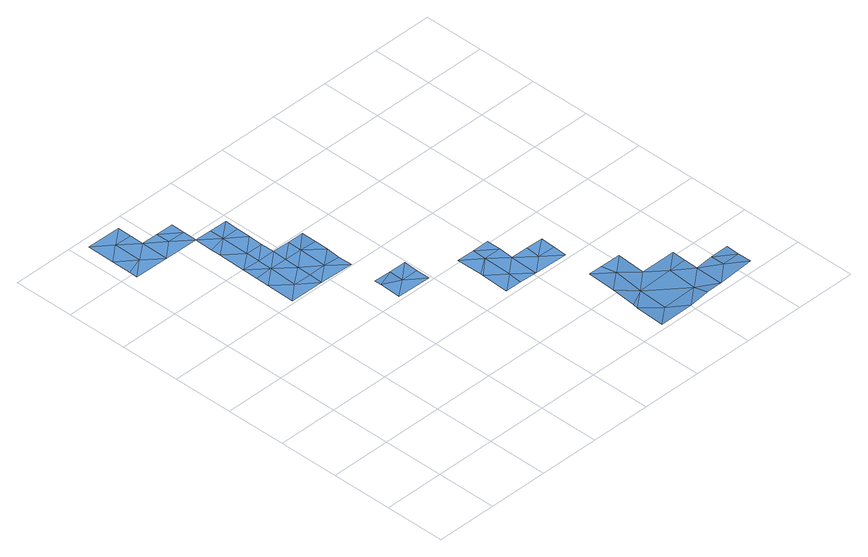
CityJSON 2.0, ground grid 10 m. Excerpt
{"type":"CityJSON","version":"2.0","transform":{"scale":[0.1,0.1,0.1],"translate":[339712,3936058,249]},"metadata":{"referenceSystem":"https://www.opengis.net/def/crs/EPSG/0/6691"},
"CityObjects":{
"waterbody1":{"type":"WaterBody","attributes":{"name":"5","class":"1140","function":"1","WaterBodyRiverFloodingRiskAttribute.description":"3","WaterBodyRiverFloodingRiskAttribute.rankOrg":"2","WaterBodyRiverFloodingRiskAttribute.adminType":"2","WaterBodyRiverFloodingRiskAttribute.scale":"L2"},"geometry":[{"type":"MultiSurface","lod":"1","boundaries":[[[0,1,2]],[[0,3,1]],[[4,3,0]],[[5,6,7]],[[5,8,6]],[[9,8,5]],[[10,9,5]],[[10,5,11]],[[11,5,7]],[[7,12,11]],[[7,13,12]],[[7,14,13]],[[12,2,1]],[[14,7,6]],[[3,11,1]],[[1,11,12]]]}]},
"waterbody2":{"type":"WaterBody","attributes":{"name":"5","class":"1140","function":"1","WaterBodyRiverFloodingRiskAttribute.description":"3","WaterBodyRiverFloodingRiskAttribute.rankOrg":"3","WaterBodyRiverFloodingRiskAttribute.adminType":"2","WaterBodyRiverFloodingRiskAttribute.scale":"L2"},"geometry":[{"type":"MultiSurface","lod":"1","boundaries":[[[15,16,17]],[[18,19,20]],[[21,16,22]],[[21,23,16]],[[17,16,23]],[[18,24,25]],[[15,18,16]],[[20,16,18]],[[24,18,15]],[[19,18,25]],[[16,26,22]],[[26,16,20]]]}]},
"waterbody3":{"type":"WaterBody","attributes":{"name":"5","class":"1140","function":"1","WaterBodyRiverFloodingRiskAttribute.description":"3","WaterBodyRiverFloodingRiskAttribute.rankOrg":"2","WaterBodyRiverFloodingRiskAttribute.adminType":"2","WaterBodyRiverFloodingRiskAttribute.scale":"L2"},"geometry":[{"type":"MultiSurface","lod":"1","boundaries":[[[27,21,22]],[[27,28,29]],[[2,30,31]],[[30,32,31]],[[33,34,31]],[[31,28,33]],[[31,29,28]],[[32,29,31]],[[23,29,32]],[[21,29,23]],[[21,27,29]],[[35,2,31]],[[35,31,34]]]}]},
"waterbody4":{"type":"WaterBody","attributes":{"name":"5","class":"1140","function":"1","WaterBodyRiverFloodingRiskAttribute.description":"3","WaterBodyRiverFloodingRiskAttribute.rankOrg":"2","WaterBodyRiverFloodingRiskAttribute.adminType":"2","WaterBodyRiverFloodingRiskAttribute.scale":"L2"},"geometry":[{"type":"MultiSurface","lod":"1","boundaries":[[[36,37,38]],[[26,39,22]],[[39,26,40]],[[25,37,36]],[[41,42,40]],[[36,38,43]],[[20,40,26]],[[39,40,42]],[[19,25,36]],[[19,36,20]],[[20,36,40]],[[40,36,43]],[[40,43,41]]]}]},
"waterbody5":{"type":"WaterBody","attributes":{"name":"5","class":"1140","function":"1","WaterBodyRiverFloodingRiskAttribute.description":"3","WaterBodyRiverFloodingRiskAttribute.rankOrg":"2","WaterBodyRiverFloodingRiskAttribute.adminType":"2","WaterBodyRiverFloodingRiskAttribute.scale":"L2"},"geometry":[{"type":"MultiSurface","lod":"1","boundaries":[[[44,45,46]],[[47,48,49]],[[48,47,44]],[[50,44,51]],[[51,44,47]],[[50,45,44]],[[46,48,44]]]}]},
"waterbody6":{"type":"WaterBody","attributes":{"name":"5","class":"1140","function":"1","WaterBodyRiverFloodingRiskAttribute.description":"3","WaterBodyRiverFloodingRiskAttribute.rankOrg":"2","WaterBodyRiverFloodingRiskAttribute.adminType":"2","WaterBodyRiverFloodingRiskAttribute.scale":"L2"},"geometry":[{"type":"MultiSurface","lod":"1","boundaries":[[[52,53,54]],[[55,52,56]],[[57,58,59]],[[58,60,61]],[[62,59,58]],[[63,56,60]],[[64,60,58]],[[57,64,58]],[[65,55,56]],[[66,65,56]],[[67,66,63]],[[61,60,54]],[[56,52,54]],[[60,56,54]],[[63,66,56]],[[61,54,68]],[[53,68,54]],[[58,61,62]]]}]},
"waterbody7":{"type":"WaterBody","attributes":{"name":"5","class":"1140","function":"1","WaterBodyRiverFloodingRiskAttribute.description":"3","WaterBodyRiverFloodingRiskAttribute.rankOrg":"2","WaterBodyRiverFloodingRiskAttribute.adminType":"2","WaterBodyRiverFloodingRiskAttribute.scale":"L2"},"geometry":[{"type":"MultiSurface","lod":"1","boundaries":[[[69,70,71]],[[72,73,74]],[[75,76,77]],[[78,79,80]],[[80,70,73]],[[77,76,81]],[[82,77,81]],[[74,73,83]],[[84,74,83]],[[84,83,85]],[[85,83,70]],[[86,75,87]],[[82,87,77]],[[77,87,75]],[[81,73,72]],[[88,78,80]],[[88,80,76]],[[76,80,73]],[[71,89,90]],[[76,73,81]],[[70,80,79]],[[70,79,71]],[[89,71,79]],[[83,73,70]],[[71,90,91]],[[91,69,71]],[[69,92,70]],[[92,85,70]]]}]}
},
"vertices":[
[114,593,30],[86,594,30],[114,570,30],[86,617,30],[115,616,30],[30,641,30],[1,618,30],[29,595,30],[2,664,30],[59,663,30],[58,640,30],[58,617,30],[57,571,30],[1,572,30],[1,585,30],
[111,431,30],[140,454,30],[112,453,30],[139,408,29],[168,407,29],[168,430,29],[141,477,30],[169,477,30],[112,478,30],[111,385,29],[167,384,29],[168,453,30],
[169,500,30],[170,523,30],[141,500,30],[113,540,30],[142,546,30],[113,524,30],[170,546,30],[171,569,30],[142,570,30],
[196,407,29],[224,383,28],[224,406,28],[197,476,30],[197,453,30],[225,452,29],[225,476,30],[225,429,29],
[251,313,25],[279,313,25],[280,336,26],[223,326,26],[251,336,26],[223,337,26],[279,290,25],[222,291,25],
[335,242,24],[334,196,23],[363,219,23],[335,246,24],[363,265,24],[448,240,23],[419,218,22],[448,217,22],[391,241,23],[390,195,23],[447,194,22],[392,265,24],[420,241,23],[335,289,24],[364,288,24],[392,288,24],[361,196,23],
[445,102,13],[473,78,9],[474,124,15],[532,8,12],[529,31,9],[500,8,8],[586,53,17],[558,53,14],[586,30,17],[559,100,14],[502,101,12],[530,77,12],[557,7,14],[614,6,20],[473,32,6],[444,9,6],[445,56,8],[615,52,19],[614,29,19],[558,77,14],[503,147,15],[469,148,15],[446,148,15],[445,64,9]
]}
